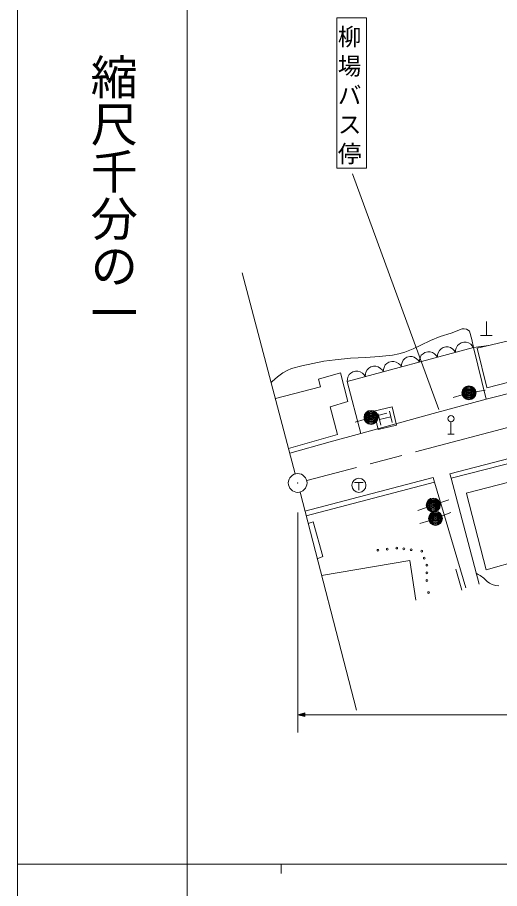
# Model space of a CAD drawing. Units: millimetres, scale not verified. Extents: x 40000 to 680000, y 20000 to 380000.
# Drawn here: x 40000 to 91157, y 202409 to 294827 of the extents above; entities that cross this region are included whole.
import ezdxf
from ezdxf.enums import TextEntityAlignment as Align

# ---------------------------------------------------------------- set-up
doc = ezdxf.new("R2010")
doc.units = ezdxf.units.MM
doc.header["$LTSCALE"] = 1000
doc.linetypes.add('CHAIN', pattern=[18.5, 12, -1.5, 3.5, -1.5])
for name, color, linetype, lineweight in [('S-BGD', 7, 'Continuous', 13), ('S-BGD-HTXT', 7, 'Continuous', 13), ('S-TTL', 2, 'Continuous', 13)]:
    doc.layers.add(name, color=color, linetype=linetype, lineweight=lineweight)
doc.styles.add('@ＭＳ ゴシック', font='')
doc.styles.get('@ＭＳ ゴシック').set_extended_font_data('@MS Gothic')

msp = doc.modelspace()

# ---------------------------------------------------------------- linework, layer by layer
at = {"layer": 'S-BGD'}
for p, q in [((73887, 278822), (73887, 294777)), ((73887, 294777), (77042, 294777)), ((77042, 294777), (77042, 278822)), ((77042, 278822), (73887, 278822)), ((75554, 278227), (84722, 253222)), ((69480, 246406), (63844, 267743)), ((89753, 262580), (89753, 261080)), ((87185, 261774), (86021, 261335)), ((87417, 261793), (87185, 261774)), ((87655, 261750), (87417, 261793)), ((87841, 261662), (87655, 261750)), ((87975, 261533), (87841, 261662)), ((84857, 260960), (83827, 260544)), ((86021, 261335), (84857, 260960)), ((88215, 260664), (87975, 261533)), ((88389, 259803), (88215, 260664)), ((89150, 261080), (90357, 261080)), ((74991, 256215), (88390, 259803)), ((82816, 260070), (81972, 259664)), ((83827, 260544), (82816, 260070)), ((85155, 259798), (84949, 259666)), ((85451, 259878), (85155, 259798)), ((85696, 259866), (85451, 259878)), ((85937, 259808), (85696, 259866)), ((86180, 259647), (85937, 259808)), ((86553, 259747), (86493, 259531)), ((86683, 260008), (86553, 259747)), ((86863, 260179), (86683, 260008)), ((87069, 260311), (86863, 260179)), ((87366, 260390), (87069, 260311)), ((87610, 260379), (87366, 260390)), ((87851, 260320), (87610, 260379)), ((88094, 260160), (87851, 260320)), ((88259, 260004), (88094, 260160)), ((88390, 259803), (88259, 260004)), ((88390, 259803), (90007, 260013)), ((88390, 259803), (89727, 254314)), ((92580, 260606), (88766, 259728)), ((88766, 259728), (89820, 255563)), ((78387, 258851), (76960, 258765)), ((79796, 258996), (78387, 258851)), ((80460, 259126), (79796, 258996)), ((81103, 259312), (80460, 259126)), ((81972, 259664), (81103, 259312)), ((81327, 258773), (81121, 258641)), ((81623, 258853), (81327, 258773)), ((81868, 258841), (81623, 258853)), ((82109, 258783), (81868, 258841)), ((82352, 258622), (82109, 258783)), ((82855, 258982), (82725, 258722)), ((83035, 259154), (82855, 258982)), ((83241, 259286), (83035, 259154)), ((83537, 259365), (83241, 259286)), ((83782, 259354), (83537, 259365)), ((84023, 259295), (83782, 259354)), ((84266, 259135), (84023, 259295)), ((84431, 258979), (84266, 259135)), ((84561, 258778), (84431, 258979)), ((84579, 259018), (84561, 258778)), ((84639, 259234), (84579, 259018)), ((84769, 259495), (84639, 259234)), ((84949, 259666), (84769, 259495)), ((86345, 259491), (86180, 259647)), ((86475, 259290), (86345, 259491)), ((86493, 259531), (86475, 259290)), ((70189, 257876), (69066, 257573)), ((71330, 258121), (70189, 257876)), ((72515, 258349), (71330, 258121)), ((73702, 258516), (72515, 258349)), ((75333, 258671), (73702, 258516)), ((76960, 258765), (75333, 258671)), ((79027, 257957), (78897, 257697)), ((79207, 258129), (79027, 257957)), ((79413, 258261), (79207, 258129)), ((79709, 258340), (79413, 258261)), ((79953, 258328), (79709, 258340)), ((80195, 258270), (79953, 258328)), ((80438, 258109), (80195, 258270)), ((80603, 257954), (80438, 258109)), ((80733, 257753), (80603, 257954)), ((80751, 257993), (80733, 257753)), ((80811, 258209), (80751, 257993)), ((80941, 258470), (80811, 258209)), ((81121, 258641), (80941, 258470)), ((82517, 258466), (82352, 258622)), ((82647, 258265), (82517, 258466)), ((82665, 258506), (82647, 258265)), ((82725, 258722), (82665, 258506)), ((68174, 257138), (67591, 256706)), ((68611, 257385), (68174, 257138)), ((69066, 257573), (68611, 257385)), ((71947, 256465), (74295, 257114)), ((74295, 257114), (75044, 254084)), ((75199, 256932), (75069, 256672)), ((75379, 257103), (75199, 256932)), ((75585, 257235), (75379, 257103)), ((75881, 257315), (75585, 257235)), ((76125, 257303), (75881, 257315)), ((76367, 257245), (76125, 257303)), ((76610, 257084), (76367, 257245)), ((76774, 256928), (76610, 257084)), ((76905, 256728), (76774, 256928)), ((76923, 256968), (76905, 256728)), ((76983, 257184), (76923, 256968)), ((77113, 257445), (76983, 257184)), ((77293, 257616), (77113, 257445)), ((77499, 257748), (77293, 257616)), ((77795, 257827), (77499, 257748)), ((78039, 257816), (77795, 257827)), ((78281, 257757), (78039, 257816)), ((78524, 257597), (78281, 257757)), ((78689, 257441), (78524, 257597)), ((78819, 257240), (78689, 257441)), ((78837, 257481), (78819, 257240)), ((78897, 257697), (78837, 257481)), ((66977, 256165), (66916, 256111)), ((67029, 256213), (66977, 256165)), ((67591, 256706), (67029, 256213)), ((72147, 255649), (71947, 256465)), ((75009, 256456), (74991, 256215)), ((76442, 250693), (74991, 256215)), ((75069, 256672), (75009, 256456)), ((89820, 255538), (93433, 256466)), ((67366, 254407), (72147, 255649)), ((88652, 255122), (89638, 255286)), ((89727, 254314), (96002, 255952)), ((84108, 252800), (89727, 254314)), ((87195, 254781), (86238, 254490)), ((75044, 254084), (73179, 253501)), ((73179, 253501), (73945, 250570)), ((77813, 253054), (79761, 253504)), ((79761, 253504), (80211, 251555)), ((76442, 250693), (84108, 252800)), ((78262, 251105), (77813, 253054)), ((78242, 252592), (79207, 252854)), ((78262, 252773), (78543, 251555)), ((78403, 252164), (79621, 252445)), ((79480, 253054), (79761, 251836)), ((76803, 252172), (75848, 251875)), ((80211, 251555), (78262, 251105)), ((85884, 246422), (105707, 251536)), ((85995, 251922), (85995, 250607)), ((73945, 250570), (68769, 249097)), ((73171, 249787), (76442, 250693)), ((85655, 250607), (86330, 250607)), ((105832, 251052), (86009, 245938)), ((68905, 248583), (73171, 249787)), ((70508, 242457), (84127, 246013)), ((84127, 246013), (84267, 245512)), ((85884, 246422), (86009, 245938)), ((88977, 234706), (86009, 245938)), ((87618, 244349), (94695, 246193)), ((84267, 245512), (70636, 241964)), ((75779, 245481), (76694, 245481)), ((76237, 245481), (76237, 244671)), ((84267, 245512), (87563, 234327)), ((69987, 244471), (75983, 221329)), ((89717, 236237), (87632, 244321)), ((84829, 243330), (85776, 243650)), ((69736, 242315), (69736, 218954)), ((83411, 242840), (82467, 242508)), ((85056, 241947), (85988, 242310)), ((70846, 241153), (71394, 241302)), ((71394, 241302), (72390, 237630)), ((83645, 241438), (82697, 241122)), ((72390, 237630), (71819, 237398)), ((96738, 238208), (89717, 236237)), ((72278, 235627), (81636, 237210)), ((81636, 237210), (82277, 233007)), ((86525, 236281), (87166, 234069)), ((88898, 235741), (88674, 235854)), ((89108, 235624), (88898, 235741)), ((89484, 235337), (89108, 235624)), ((89825, 235001), (89484, 235337)), ((90083, 234798), (89825, 235001)), ((90366, 234650), (90083, 234798)), ((90718, 234555), (90366, 234650)), ((91081, 234519), (90718, 234555)), ((70486, 221038), (69736, 220851)), ((69813, 220851), (70467, 221010)), ((69889, 220851), (70439, 220982)), ((69964, 220851), (70411, 220954)), ((70041, 220851), (70383, 220926)), ((70116, 220851), (70354, 220898)), ((70354, 220898), (70354, 220804)), ((70383, 220926), (70383, 220776)), ((70411, 220954), (70411, 220748)), ((70439, 220982), (70439, 220719)), ((70467, 221010), (70467, 220691)), ((70486, 220663), (70486, 221038)), ((69736, 220851), (70486, 220663)), ((69736, 220851), (559473, 220851)), ((70467, 220691), (69814, 220851)), ((70439, 220719), (69889, 220851)), ((70411, 220748), (69964, 220851)), ((70383, 220776), (70041, 220851)), ((70354, 220804), (70116, 220851)), ((70193, 220851), (70326, 220869)), ((70326, 220851), (70193, 220851)), ((70326, 220832), (70193, 220851)), ((70326, 220869), (70326, 220832))]:
    msp.add_line(p, q, dxfattribs=at)
at = {"layer": 'S-BGD', "linetype": 'CHAIN'}
msp.add_line((165382, 270750), (70702, 245695), dxfattribs=at)
at = {"layer": 'S-BGD'}
for centre, radius in [((87912, 254999), 746), ((87912, 254999), 660), ((87912, 254999), 574), ((87912, 254999), 484), ((87912, 254999), 398), ((87912, 254999), 292), ((87912, 254999), 202), ((87912, 254999), 116), ((87912, 254999), 22.5), ((77519, 252395), 746), ((77519, 252395), 660), ((77519, 252395), 574), ((77519, 252395), 484), ((77519, 252395), 398), ((77519, 252395), 292), ((77519, 252395), 202), ((77519, 252395), 116), ((77519, 252395), 22.5), ((85995, 252257), 335), ((69736, 245439), 995), ((76237, 245189), 746), ((69736, 245439), 30), ((84118, 243089), 746), ((84118, 243089), 660), ((84118, 243089), 574), ((84118, 243089), 484), ((84118, 243089), 398), ((84118, 243089), 292), ((84118, 243089), 202), ((84118, 243089), 116), ((84118, 243089), 22.5), ((84357, 241675), 746), ((84357, 241675), 660), ((84357, 241675), 574), ((84357, 241675), 484), ((84357, 241675), 398), ((84357, 241675), 292), ((84357, 241675), 202), ((84357, 241675), 116), ((84357, 241675), 22.5), ((79247, 238415), 99.5), ((80242, 238537), 99.5), ((81006, 238448), 99.5), ((81769, 238360), 99.5), ((78252, 238294), 99.5), ((82897, 238205), 99.5), ((83173, 237464), 99.5), ((83450, 236723), 99.5), ((83450, 235905), 99.5), ((83450, 235086), 99.5), ((83627, 233803), 99.5)]:
    msp.add_circle(centre, radius, dxfattribs=at)
at = {"layer": 'S-BGD-HTXT'}
for p, q in [((58000, 370000), (58000, 20000)), ((40000, 205000), (579000, 205000)), ((68000, 205000), (68000, 204000))]:
    msp.add_line(p, q, dxfattribs=at)
at = {"layer": 'S-TTL'}
msp.add_line((40000, 380000), (40000, 20000), dxfattribs=at)

# ---------------------------------------------------------------- texts
at = {"layer": 'S-BGD', "insert": (74036, 294048), "char_height": 1833, "attachment_point": 7, "rotation": 270, "style": '@ＭＳ ゴシック'}
msp.add_mtext('\\T1.24;柳場バス停', dxfattribs=at)
at = {"layer": 'S-BGD-HTXT', "style": '@ＭＳ ゴシック'}
msp.add_text('縮尺千分の一', height=3666, rotation=270, dxfattribs=at).set_placement((47277, 291030), align=Align.BOTTOM_LEFT)

doc.saveas('drawing.dxf')
